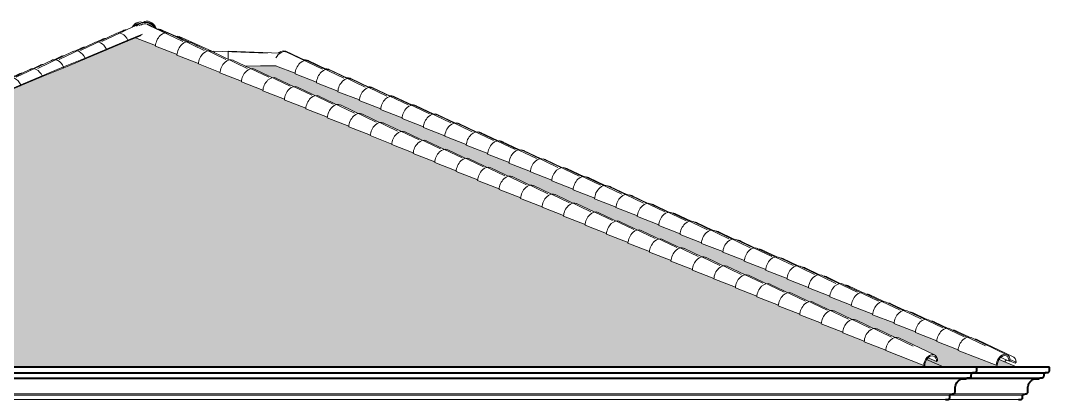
# Model space of a CAD drawing. Header units: inches. Extents: x 8351 to 42256, y 21052 to 33437.
# Drawn here: x 25559 to 25940.4, y 25447.8 to 25588.1 of the extents above; entities that cross this region are included whole.
import ezdxf

# ---------------------------------------------------------------- set-up
doc = ezdxf.new("R2010")
doc.units = ezdxf.units.IN
doc.header["$MEASUREMENT"] = 0
for name, color, linetype, lineweight in [('A-COLS', 52, 'Continuous', 9), ('A-GENM', 13, 'Continuous', 9), ('A-ROOF', 7, 'Continuous', 9), ('A-ROOF-OTLN', 7, 'Continuous', 9)]:
    doc.layers.add(name, color=color, linetype=linetype, lineweight=lineweight)
pattern_1 = [(0, (24972.56, 22814.565), (10.2, 4.8), [2.4, -2, 2.8, -1.2, 3.6, -1.6]), (0, (24974.96, 22814.765), (10.2, 4.8), [2, -7.6, 1.6, -2.4]), (0, (24979.76, 22814.265), (10.2, 4.8), [1.2, -12.4]), (90, (24972.56, 22814.5652), (-3.4, 4.8), [4.6, -14.6]), (90, (24974.96, 22814.5652), (-3.4, 4.8), [4.5, -14.7]), (90, (24976.96, 22814.5652), (-3.4, 4.8), [4.2, -15]), (90, (24979.76, 22814.2652), (-3.4, 4.8), [4.6, -14.6]), (90, (24980.96, 22814.2652), (-3.4, 4.8), [4.6, -14.6]), (90, (24984.56, 22814.5652), (-3.4, 4.8), [4.4, -14.8])]

# ---------------------------------------------------------------- blocks, each defined once
blk = doc.blocks.new('RoofCap_Boral_HighProfileClayTiles - Type as Specified in 07 32 00-194340-South')
at = {"layer": 'A-GENM'}
for p, q in [((-164.71, 377.85), (-157.47, 374.39)), ((-156.7, 374.51), (-149.52, 371.08)), ((-148.68, 371.17), (-141.58, 367.78)), ((-140.67, 367.83), (-133.64, 364.47)), ((-132.66, 364.5), (-125.69, 361.17)), ((-124.65, 361.16), (-117.75, 357.86)), ((-116.63, 357.82), (-109.81, 354.56)), ((-108.62, 354.48), (-101.86, 351.25)), ((-100.61, 351.14), (-93.92, 347.95)), ((-92.6, 347.8), (-85.98, 344.64)), ((-84.59, 344.47), (-78.03, 341.33)), ((-76.57, 341.13), (-70.09, 338.03)), ((-68.56, 337.79), (-62.15, 334.72)), ((-60.55, 334.45), (-54.2, 331.42)), ((-52.54, 331.11), (-46.26, 328.11)), ((-44.53, 327.77), (-38.32, 324.81)), ((-36.51, 324.44), (-30.37, 321.5)), ((-28.5, 321.1), (-22.43, 318.2)), ((-20.49, 317.76), (-14.49, 314.89)), ((-12.48, 314.42), (-6.55, 311.59)), ((-4.46, 311.08), (1.4, 308.28)), ((3.55, 307.74), (9.34, 304.97)), ((11.56, 304.4), (17.28, 301.67)), ((19.57, 301.07), (25.23, 298.36)), ((27.58, 297.73), (33.17, 295.06)), ((35.6, 294.39), (41.11, 291.75)), ((43.61, 291.05), (49.06, 288.45)), ((51.62, 287.71), (57, 285.14)), ((59.63, 284.37), (64.94, 281.84)), ((67.65, 281.04), (72.89, 278.53)), ((75.66, 277.7), (80.83, 275.23)), ((83.67, 274.36), (88.77, 271.92)), ((91.68, 271.02), (104.94, 264.68)), ((103.61, 263.22), (105.73, 262.27)), ((106.09, 262.66), (103.74, 263.71)), ((106.09, 262.66), (105.73, 262.27))]:
    blk.add_line(p, q, dxfattribs=at)
for centre, major_axis, start_param, end_param in [((-166.43, 373.97), (1.63, 3.92), 5.998437, 7.19385), ((-166.43, 373.97), (1.44, 3.46), 0.640251, 0.7254), ((-158.42, 370.63), (1.63, 3.92), 5.981562, 6.70569), ((-150.41, 367.29), (1.63, 3.92), 5.978519, 6.70569), ((-142.4, 363.95), (1.63, 3.92), 5.975476, 6.70569), ((-134.39, 360.61), (1.63, 3.92), 5.972433, 6.70569), ((-126.37, 357.28), (1.63, 3.92), 5.96939, 6.70569), ((-118.36, 353.94), (1.63, 3.92), 5.966347, 6.70569), ((-110.35, 350.6), (1.63, 3.92), 5.963304, 6.70569), ((-102.34, 347.26), (1.63, 3.92), 5.960261, 6.70569), ((-94.32, 343.92), (1.63, 3.92), 5.957218, 6.695553), ((-86.31, 340.58), (1.63, 3.92), 5.954175, 6.666929), ((-78.3, 337.24), (1.63, 3.92), 5.951132, 6.51033), ((-70.29, 333.91), (1.63, 3.92), 5.948089, 6.515141), ((-62.28, 330.57), (1.63, 3.92), 5.946636, 6.519953), ((-54.26, 327.23), (1.63, 3.92), 5.946636, 6.524765), ((-46.25, 323.89), (1.63, 3.92), 5.946636, 6.516829), ((-38.24, 320.55), (1.63, 3.92), 5.935917, 6.534389), ((-30.23, 317.21), (1.63, 3.92), 5.946636, 6.539201), ((-22.21, 313.88), (1.63, 3.92), 5.929831, 6.544013), ((-14.2, 310.54), (1.63, 3.92), 5.926788, 6.548825), ((-6.19, 307.2), (1.63, 3.92), 5.923745, 6.553637), ((1.82, 303.86), (1.63, 3.92), 5.920702, 6.558449), ((9.83, 300.52), (1.63, 3.92), 5.917659, 6.563261), ((17.85, 297.18), (1.63, 3.92), 5.914616, 6.568073), ((25.86, 293.85), (1.63, 3.92), 5.911573, 6.572884), ((33.87, 290.51), (1.63, 3.92), 5.90853, 6.577696), ((41.88, 287.17), (1.63, 3.92), 5.905487, 6.582508), ((49.9, 283.83), (1.63, 3.92), 5.902444, 6.58732), ((57.91, 280.49), (1.63, 3.92), 5.899401, 6.592132), ((65.92, 277.15), (1.63, 3.92), 5.896358, 6.596944), ((73.93, 273.82), (1.63, 3.92), 5.890522, 6.601756), ((81.94, 270.48), (1.63, 3.92), 5.889846, 6.606568), ((89.96, 267.14), (1.63, 3.92), 5.887878, 6.61138), ((103.52, 261.49), (1.15, 2.77), 1.061575, 1.375643), ((103.52, 261.49), (1.35, 3.23), 5.343944, 6.360777)]:
    blk.add_ellipse(centre, major_axis=major_axis, ratio=0.67828, start_param=start_param, end_param=end_param, dxfattribs=at)
blk = doc.blocks.new('RoofCap_Boral_HighProfileClayTiles - Type as Specified in 07 32 00-194910-South')
at = {"layer": 'A-GENM'}
for p, q in [((-171.47, 377.15), (-191.47, 377.9)), ((-191.47, 377.52), (-191.47, 377.88)), ((-166.81, 377.18), (-186.1, 377.9)), ((-186.1, 374.91), (-186.1, 377.88)), ((-168.52, 372.54), (-179.82, 372.38)), ((-179.67, 372.31), (-168.33, 372.47))]:
    blk.add_line(p, q, dxfattribs=at)
blk = doc.blocks.new('RoofCap_Boral_HighProfileClayTiles - Type as Specified in 07 32 00-194830-South')
at = {"layer": 'A-GENM'}
for p, q in [((-151.11, 371.2), (-164.37, 377.54)), ((-143.18, 367.9), (-156.44, 374.23)), ((-161.24, 369.73), (-168.5, 372.53)), ((-135.25, 364.59), (-148.51, 370.93)), ((-153.31, 366.42), (-161.28, 369.51)), ((-127.32, 361.29), (-140.58, 367.62)), ((-145.38, 363.12), (-153.35, 366.2)), ((-137.45, 359.82), (-145.42, 362.9)), ((-119.39, 357.98), (-132.65, 364.32)), ((-129.52, 356.51), (-137.49, 359.59)), ((-111.46, 354.68), (-124.72, 361.02)), ((-121.59, 353.21), (-129.56, 356.29)), ((-103.53, 351.37), (-116.79, 357.71)), ((-113.66, 349.9), (-121.63, 352.98)), ((-95.6, 348.07), (-108.86, 354.41)), ((-87.67, 344.76), (-100.93, 351.1)), ((-105.73, 346.6), (-113.7, 349.68)), ((-79.74, 341.46), (-93, 347.8)), ((-97.8, 343.29), (-105.77, 346.37)), ((-71.8, 338.16), (-85.07, 344.49)), ((-89.87, 339.99), (-97.84, 343.07)), ((-81.94, 336.69), (-89.91, 339.77)), ((-63.87, 334.85), (-77.13, 341.19)), ((-74.01, 333.38), (-81.98, 336.46)), ((-55.94, 331.55), (-69.2, 337.88)), ((-66.08, 330.08), (-74.05, 333.16)), ((-48.01, 328.24), (-61.27, 334.58)), ((-58.15, 326.77), (-66.12, 329.85)), ((-40.08, 324.94), (-53.34, 331.28)), ((-50.21, 323.47), (-58.18, 326.55)), ((-32.15, 321.63), (-45.41, 327.97)), ((-24.22, 318.33), (-37.48, 324.67)), ((-42.28, 320.16), (-50.25, 323.24)), ((-16.29, 315.02), (-29.55, 321.36)), ((-34.35, 316.86), (-42.32, 319.94)), ((-26.42, 313.55), (-34.39, 316.64)), ((-8.36, 311.72), (-21.62, 318.06)), ((-18.49, 310.25), (-26.46, 313.33)), ((-0.43, 308.42), (-13.69, 314.75)), ((-10.56, 306.95), (-18.53, 310.03)), ((7.5, 305.11), (-5.76, 311.45)), ((-2.63, 303.64), (-10.6, 306.72)), ((15.43, 301.81), (2.17, 308.14)), ((5.3, 300.34), (-2.67, 303.42)), ((23.36, 298.5), (10.1, 304.84)), ((31.29, 295.2), (18.03, 301.54)), ((13.23, 297.03), (5.26, 300.11)), ((39.22, 291.89), (25.96, 298.23)), ((21.16, 293.73), (13.19, 296.81)), ((47.15, 288.59), (33.89, 294.93)), ((29.09, 290.42), (21.12, 293.5)), ((37.02, 287.12), (29.05, 290.2)), ((55.08, 285.29), (41.82, 291.62)), ((44.95, 283.81), (36.98, 286.9)), ((63.02, 281.98), (49.75, 288.32)), ((52.88, 280.51), (44.91, 283.59)), ((70.95, 278.68), (57.68, 285.01)), ((60.81, 277.21), (52.84, 280.29)), ((78.88, 275.37), (65.62, 281.71)), ((68.74, 273.9), (60.77, 276.98)), ((86.81, 272.07), (73.55, 278.41)), ((94.74, 268.76), (81.48, 275.1)), ((76.67, 270.6), (68.7, 273.68)), ((102.67, 265.46), (89.41, 271.8)), ((84.6, 267.29), (76.63, 270.37)), ((98.68, 261.61), (84.57, 267.07)), ((100.34, 264.44), (103.45, 263.04)), ((103.45, 263.04), (103.81, 263.43)), ((98.68, 261.61), (99.04, 261.48))]:
    blk.add_line(p, q, dxfattribs=at)
for centre, major_axis, start_param, end_param in [((-166.1, 373.65), (1.63, 3.92), 6.215489, 7.669667), ((-158.17, 370.35), (1.63, 3.92), 6.215489, 8.338159), ((-150.24, 367.05), (1.63, 3.92), 6.215489, 8.338159), ((-142.31, 363.74), (1.63, 3.92), 6.215489, 8.338159), ((-134.37, 360.44), (1.63, 3.92), 6.215489, 8.338159), ((-126.44, 357.13), (1.63, 3.92), 6.215489, 8.338159), ((-118.51, 353.83), (1.63, 3.92), 6.215489, 8.338159), ((-110.58, 350.52), (1.63, 3.92), 6.215489, 8.338159), ((-102.65, 347.22), (1.63, 3.92), 6.215489, 8.338159), ((-94.72, 343.92), (1.63, 3.92), 6.215489, 8.338159), ((-86.79, 340.61), (1.63, 3.92), 6.215489, 8.338159), ((-78.86, 337.31), (1.63, 3.92), 6.215489, 8.338159), ((-70.93, 334), (1.63, 3.92), 6.215489, 8.338159), ((-63, 330.7), (1.63, 3.92), 6.215489, 8.338159), ((-55.07, 327.39), (1.63, 3.92), 6.215489, 8.338159), ((-47.14, 324.09), (1.63, 3.92), 6.215489, 8.338159), ((-39.21, 320.78), (1.63, 3.92), 6.215489, 8.338159), ((-31.28, 317.48), (1.63, 3.92), 6.215489, 8.338159), ((-23.35, 314.18), (1.63, 3.92), 6.215489, 8.338159), ((-15.42, 310.87), (1.63, 3.92), 6.215489, 8.338159), ((-7.49, 307.57), (1.63, 3.92), 6.215489, 8.338159), ((0.44, 304.26), (1.63, 3.92), 6.215489, 8.338159), ((8.38, 300.96), (1.63, 3.92), 6.215489, 8.338159), ((16.31, 297.65), (1.63, 3.92), 6.215489, 8.338159), ((24.24, 294.35), (1.63, 3.92), 6.215489, 8.338159), ((32.17, 291.04), (1.63, 3.92), 6.215489, 8.338159), ((40.1, 287.74), (1.63, 3.92), 6.215489, 8.338159), ((48.03, 284.44), (1.63, 3.92), 6.215489, 8.338159), ((55.96, 281.13), (1.63, 3.92), 6.215489, 8.338159), ((63.89, 277.83), (1.63, 3.92), 6.215489, 8.338159), ((71.82, 274.52), (1.63, 3.92), 6.215489, 8.338159), ((79.75, 271.22), (1.63, 3.92), 6.216079, 8.338159), ((87.68, 267.91), (1.63, 3.92), 6.215489, 8.338159), ((101.25, 262.26), (1.35, 3.23), 5.343944, 8.324161), ((101.25, 262.26), (1.15, 2.77), 5.263256, 8.404849)]:
    blk.add_ellipse(centre, major_axis=major_axis, ratio=0.67828, start_param=start_param, end_param=end_param, dxfattribs=at)
blk = doc.blocks.new('RoofCap_Boral_HighProfileClayTiles - Type as Specified in 07 32 00-195525-South')
at = {"layer": 'A-GENM'}
for p, q in [((-202.91, 381.49), (-216.18, 387.83)), ((-213.01, 380.01), (-220.4, 382.87)), ((-194.95, 378.18), (-208.21, 384.51)), ((-205.05, 376.69), (-213.05, 379.79)), ((-186.99, 374.86), (-200.25, 381.2)), ((-179.03, 371.54), (-192.29, 377.88)), ((-197.09, 373.38), (-205.09, 376.47)), ((-171.06, 368.22), (-184.32, 374.56)), ((-189.12, 370.06), (-197.13, 373.15)), ((-163.1, 364.9), (-176.36, 371.24)), ((-181.16, 366.74), (-189.16, 369.83)), ((-173.2, 363.42), (-181.2, 366.52)), ((-155.14, 361.59), (-168.4, 367.92)), ((-165.24, 360.1), (-173.24, 363.2)), ((-147.17, 358.27), (-160.43, 364.61)), ((-157.27, 356.79), (-165.28, 359.88)), ((-139.21, 354.95), (-152.47, 361.29)), ((-149.31, 353.47), (-157.31, 356.56)), ((-131.25, 351.63), (-144.51, 357.97)), ((-141.35, 350.15), (-149.35, 353.24)), ((-123.28, 348.32), (-136.54, 354.65)), ((-115.32, 345), (-128.58, 351.33)), ((-133.38, 346.83), (-141.39, 349.93)), ((-107.36, 341.68), (-120.62, 348.02)), ((-125.42, 343.51), (-133.42, 346.61)), ((-99.39, 338.36), (-112.66, 344.7)), ((-117.46, 340.2), (-125.46, 343.29)), ((-109.49, 336.88), (-117.5, 339.97)), ((-91.43, 335.04), (-104.69, 341.38)), ((-101.53, 333.56), (-109.53, 336.65)), ((-83.47, 331.73), (-96.73, 338.06)), ((-93.57, 330.24), (-101.57, 333.34)), ((-75.51, 328.41), (-88.77, 334.74)), ((-85.6, 326.92), (-93.61, 330.02)), ((-67.54, 325.09), (-80.8, 331.43)), ((-59.58, 321.77), (-72.84, 328.11)), ((-77.64, 323.61), (-85.64, 326.7)), ((-51.62, 318.45), (-64.88, 324.79)), ((-69.68, 320.29), (-77.68, 323.38)), ((-43.65, 315.14), (-56.91, 321.47)), ((-61.72, 316.97), (-69.72, 320.06)), ((-53.75, 313.65), (-61.76, 316.75)), ((-35.69, 311.82), (-48.95, 318.16)), ((-45.79, 310.33), (-53.79, 313.43)), ((-27.73, 308.5), (-40.99, 314.84)), ((-37.83, 307.02), (-45.83, 310.11)), ((-19.76, 305.18), (-33.02, 311.52)), ((-29.86, 303.7), (-37.87, 306.79)), ((-11.8, 301.86), (-25.06, 308.2)), ((-21.9, 300.38), (-29.9, 303.47)), ((-3.84, 298.55), (-17.1, 304.88)), ((4.13, 295.23), (-9.14, 301.57)), ((-13.94, 297.06), (-21.94, 300.16)), ((12.09, 291.91), (-1.17, 298.25)), ((-5.97, 293.74), (-13.98, 296.84)), ((20.05, 288.59), (6.79, 294.93)), ((1.99, 290.43), (-6.01, 293.52)), ((9.95, 287.11), (1.95, 290.2)), ((28.02, 285.27), (14.75, 291.61)), ((17.92, 283.79), (9.91, 286.88)), ((35.98, 281.96), (22.72, 288.29)), ((25.88, 280.47), (17.88, 283.57)), ((43.94, 278.64), (30.68, 284.98)), ((33.84, 277.15), (25.84, 280.25)), ((51.9, 275.32), (38.64, 281.66)), ((41.8, 273.84), (33.8, 276.93)), ((59.87, 272), (46.61, 278.34)), ((67.83, 268.68), (54.57, 275.02)), ((49.77, 270.52), (41.76, 273.61)), ((75.79, 265.37), (62.53, 271.7)), ((57.73, 267.2), (49.73, 270.29)), ((71.81, 261.52), (57.69, 266.98)), ((73.46, 264.35), (76.58, 262.95)), ((76.58, 262.95), (76.94, 263.34)), ((71.81, 261.52), (72.17, 261.39))]:
    blk.add_line(p, q, dxfattribs=at)
for centre, major_axis, start_param, end_param in [((-217.9, 383.95), (1.63, 3.92), 0.460924, 0.744904), ((-209.94, 380.63), (1.63, 3.92), 6.215489, 8.338159), ((-201.97, 377.31), (1.63, 3.92), 6.215489, 8.338159), ((-194.01, 374), (1.63, 3.92), 6.215489, 8.338159), ((-186.05, 370.68), (1.63, 3.92), 6.215489, 8.338159), ((-178.09, 367.36), (1.63, 3.92), 6.215489, 8.338159), ((-170.12, 364.04), (1.63, 3.92), 6.215489, 8.338159), ((-162.16, 360.72), (1.63, 3.92), 6.215489, 8.338159), ((-154.2, 357.41), (1.63, 3.92), 6.215489, 8.338159), ((-146.23, 354.09), (1.63, 3.92), 6.215489, 8.338159), ((-138.27, 350.77), (1.63, 3.92), 6.215489, 8.338159), ((-130.31, 347.45), (1.63, 3.92), 6.215489, 8.338159), ((-122.34, 344.13), (1.63, 3.92), 6.215489, 8.338159), ((-114.38, 340.82), (1.63, 3.92), 6.215489, 8.338159), ((-106.42, 337.5), (1.63, 3.92), 6.215489, 8.338159), ((-98.45, 334.18), (1.63, 3.92), 6.215489, 8.338159), ((-90.49, 330.86), (1.63, 3.92), 6.215489, 8.338159), ((-82.53, 327.54), (1.63, 3.92), 6.215489, 8.338159), ((-74.57, 324.23), (1.63, 3.92), 6.215489, 8.338159), ((-66.6, 320.91), (1.63, 3.92), 6.215489, 8.338159), ((-58.64, 317.59), (1.63, 3.92), 6.215489, 8.338159), ((-50.68, 314.27), (1.63, 3.92), 6.215489, 8.338159), ((-42.71, 310.95), (1.63, 3.92), 6.215489, 8.338159), ((-34.75, 307.64), (1.63, 3.92), 6.215489, 8.338159), ((-26.79, 304.32), (1.63, 3.92), 6.215489, 8.338159), ((-18.82, 301), (1.63, 3.92), 6.215489, 8.338159), ((-10.86, 297.68), (1.63, 3.92), 6.215489, 8.338159), ((-2.9, 294.37), (1.63, 3.92), 6.215489, 8.338159), ((5.07, 291.05), (1.63, 3.92), 6.215489, 8.338159), ((13.03, 287.73), (1.63, 3.92), 6.215489, 8.338159), ((20.99, 284.41), (1.63, 3.92), 6.215489, 8.338159), ((28.95, 281.09), (1.63, 3.92), 6.215489, 8.338159), ((36.92, 277.78), (1.63, 3.92), 6.215489, 8.338159), ((44.88, 274.46), (1.63, 3.92), 6.215489, 8.338159), ((52.84, 271.14), (1.63, 3.92), 6.215489, 8.338159), ((60.81, 267.82), (1.63, 3.92), 6.215489, 8.338159), ((74.37, 262.17), (1.35, 3.23), 5.343944, 8.324161), ((74.37, 262.17), (1.15, 2.77), 5.263256, 8.404849)]:
    blk.add_ellipse(centre, major_axis=major_axis, ratio=0.67828, start_param=start_param, end_param=end_param, dxfattribs=at)
blk = doc.blocks.new('RoofCap_Boral_HighProfileClayTiles - Type as Specified in 07 32 00-195781-South')
at = {"layer": 'A-GENM'}
for p, q in [((-219.63, 387.79), (-232.89, 381.45)), ((-227.57, 384.48), (-240.83, 378.14)), ((-223.49, 381.58), (-231.43, 378.27)), ((-223.29, 381.97), (-231.23, 378.66)), ((-218.3, 383.74), (-223.49, 381.58)), ((-223.29, 381.97), (-223.49, 381.58)), ((-217.91, 384.21), (-223.29, 381.96)), ((-243.45, 377.86), (-256.71, 371.53)), ((-235.51, 381.17), (-248.77, 374.83)), ((-231.43, 378.27), (-239.37, 374.96)), ((-231.23, 378.66), (-239.17, 375.35)), ((-231.23, 378.66), (-231.43, 378.27)), ((-251.39, 374.55), (-264.65, 368.22)), ((-239.37, 374.96), (-247.31, 371.65)), ((-239.17, 375.35), (-247.11, 372.04)), ((-239.17, 375.35), (-239.37, 374.96)), ((-259.33, 371.25), (-272.59, 364.91)), ((-247.31, 371.65), (-255.25, 368.34)), ((-247.11, 372.04), (-255.05, 368.73)), ((-247.11, 372.04), (-247.31, 371.65)), ((-267.27, 367.94), (-280.53, 361.6)), ((-255.25, 368.34), (-263.19, 365.03)), ((-255.05, 368.73), (-262.99, 365.42)), ((-255.05, 368.73), (-255.25, 368.34)), ((-275.21, 364.63), (-288.47, 358.29)), ((-263.19, 365.03), (-271.13, 361.73)), ((-262.99, 365.42), (-270.93, 362.11)), ((-262.99, 365.42), (-263.19, 365.03)), ((-283.15, 361.32), (-296.41, 354.98)), ((-278.87, 358.81), (-286.81, 355.5)), ((-271.13, 361.73), (-279.07, 358.42)), ((-278.87, 358.81), (-279.07, 358.42)), ((-270.93, 362.12), (-278.87, 358.81)), ((-270.93, 362.12), (-271.13, 361.73)), ((-291.09, 358.01), (-304.35, 351.68)), ((-287.01, 355.11), (-294.95, 351.8)), ((-286.81, 355.5), (-294.75, 352.19)), ((-279.07, 358.42), (-287.01, 355.11)), ((-286.81, 355.5), (-287.01, 355.11)), ((-306.97, 351.4), (-320.23, 345.06)), ((-299.03, 354.7), (-312.29, 348.37)), ((-294.95, 351.8), (-302.89, 348.49)), ((-294.75, 352.19), (-302.69, 348.88)), ((-294.75, 352.19), (-294.95, 351.8)), ((-314.91, 348.09), (-328.17, 341.75)), ((-302.89, 348.49), (-310.83, 345.18)), ((-302.69, 348.88), (-310.63, 345.57)), ((-302.69, 348.88), (-302.89, 348.49)), ((-322.85, 344.78), (-336.11, 338.44)), ((-310.83, 345.18), (-318.77, 341.88)), ((-310.63, 345.57), (-318.57, 342.26)), ((-310.63, 345.57), (-310.83, 345.18)), ((-318.77, 341.88), (-332.8, 336.03)), ((-318.57, 342.26), (-332.61, 336.42)), ((-318.57, 342.26), (-318.77, 341.88)), ((-332.81, 336.03), (-332.61, 336.42))]:
    blk.add_line(p, q, dxfattribs=at)
for centre, major_axis, start_param, end_param in [((-217.9, 383.91), (-1.63, 3.92), 6.116062, 6.450308), ((-217.9, 383.91), (-1.63, 3.92), 5.738427, 5.768885), ((-233.78, 377.29), (-1.63, 3.92), 4.779079, 6.450308), ((-225.84, 380.6), (-1.63, 3.92), 4.779079, 6.450308), ((-241.72, 373.98), (-1.63, 3.92), 4.779079, 6.450308), ((-249.66, 370.67), (-1.63, 3.92), 4.779079, 6.450308), ((-257.6, 367.36), (-1.63, 3.92), 4.779079, 6.450308), ((-265.54, 364.06), (-1.63, 3.92), 4.779079, 6.450308), ((-273.48, 360.75), (-1.63, 3.92), 4.779079, 6.450308), ((-281.42, 357.44), (-1.63, 3.92), 4.779079, 6.450308), ((-297.3, 350.82), (-1.63, 3.92), 4.779079, 6.450308), ((-289.36, 354.13), (-1.63, 3.92), 4.779079, 6.450308), ((-305.24, 347.51), (-1.63, 3.92), 4.779079, 6.450308), ((-313.18, 344.21), (-1.63, 3.92), 4.779079, 6.450308), ((-321.12, 340.9), (-1.63, 3.92), 4.779079, 6.450308), ((-334.69, 335.24), (-1.35, 3.23), 1.029024, 1.367277), ((-334.69, 335.24), (-1.15, 2.77), 0.980014, 1.380318), ((-334.69, 335.24), (-1.35, 3.23), 4.793077, 5.627348), ((-334.69, 335.24), (-1.15, 2.77), 4.712389, 5.609322)]:
    blk.add_ellipse(centre, major_axis=major_axis, ratio=0.67828, start_param=start_param, end_param=end_param, dxfattribs=at)
blk = doc.blocks.new('RoofCap_Boral_HighProfileClayTiles - Type as Specified in 07 32 00-196669-South')
at = {"layer": 'A-GENM'}
for p, q in [((-226.87, 384.64), (-224.75, 385.65)), ((-218.04, 388.39), (-217.04, 388.87)), ((-212.85, 386.2), (-212.77, 386.35)), ((-234.78, 381.33), (-232.46, 382.44)), ((-242.7, 378.02), (-240.16, 379.23)), ((-250.61, 374.71), (-247.87, 376.02)), ((-258.53, 371.4), (-255.58, 372.81)), ((-274.36, 364.78), (-270.99, 366.38)), ((-266.44, 368.09), (-263.29, 369.6)), ((-282.27, 361.47), (-278.7, 363.17)), ((-290.19, 358.16), (-286.41, 359.96)), ((-298.1, 354.85), (-294.12, 356.75)), ((-306.01, 351.54), (-301.83, 353.54)), ((-313.93, 348.23), (-309.53, 350.33)), ((-335.41, 338.91), (-324.95, 343.9)), ((-321.84, 344.92), (-317.24, 347.11)), ((-336.47, 338.87), (-332.66, 340.69))]:
    blk.add_line(p, q, dxfattribs=at)
for centre, major_axis, start_param, end_param in [((-215.31, 384.98), (-1.63, 3.92), 4.779079, 6.548095), ((-223.02, 381.77), (-1.63, 3.92), 5.977469, 6.666621), ((-215.31, 384.98), (-1.44, 3.46), 4.836868, 6.19878), ((-230.73, 378.56), (-1.63, 3.92), 5.986644, 6.655185), ((-238.44, 375.35), (-1.63, 3.92), 5.993512, 6.64375), ((-246.15, 372.14), (-1.63, 3.92), 6.004494, 6.632314), ((-253.85, 368.93), (-1.63, 3.92), 6.011717, 6.620879), ((-269.27, 362.5), (-1.63, 3.92), 6.023278, 6.598008), ((-261.56, 365.71), (-1.63, 3.92), 6.017498, 6.609443), ((-276.98, 359.29), (-1.63, 3.92), 6.034538, 6.586572), ((-284.68, 356.08), (-1.63, 3.92), 6.04179, 6.575137), ((-292.39, 352.87), (-1.63, 3.92), 6.049043, 6.564958), ((-300.1, 349.66), (-1.63, 3.92), 6.056295, 6.55504), ((-315.51, 343.23), (-1.63, 3.92), 6.0708, 6.541835), ((-307.81, 346.44), (-1.63, 3.92), 6.063548, 6.548438), ((-323.22, 340.02), (-1.63, 3.92), 6.078052, 6.528111), ((-330.93, 336.81), (-1.63, 3.92), 5.877862, 6.826252)]:
    blk.add_ellipse(centre, major_axis=major_axis, ratio=0.67828, start_param=start_param, end_param=end_param, dxfattribs=at)
blk = doc.blocks.new('RoofCap_Boral_HighProfileClayTiles - Type as Specified in 07 32 00-196901-South')
at = {"layer": 'A-GENM'}
for radius, start, end in [(4.25, 31.6969, 135.9958), (3.75, 44.6181, 124.4241)]:
    blk.add_arc((-217.02, 384.27), radius, start, end, dxfattribs=at)
blk = doc.blocks.new('RoofCap_Boral_HighProfileClayTiles - Type as Specified in 07 32 00-197623-South')
at = {"layer": 'A-GENM'}
for p, q in [((-218.07, 388.58), (-217.73, 388.43)), ((-212.82, 386.25), (-209.24, 384.67)), ((-211.18, 385.93), (-200.74, 381.31)), ((-204.28, 383.28), (-191.01, 377.4)), ((-198.31, 380.23), (-197.32, 379.8))]:
    blk.add_line(p, q, dxfattribs=at)
for centre, major_axis, start_param, end_param in [((-219.68, 384.65), (1.53, 3.97), 6.161486, 7.538545), ((-219.68, 384.65), (1.35, 3.5), 0.088072, 1.07568), ((-212.79, 382), (1.53, 3.97), 5.792066, 6.67021), ((-205.89, 379.34), (1.53, 3.97), 5.715782, 6.67021)]:
    blk.add_ellipse(centre, major_axis=major_axis, ratio=0.652714, start_param=start_param, end_param=end_param, dxfattribs=at)

msp = doc.modelspace()

# ---------------------------------------------------------------- hatches: boundary and pattern name
at = {"transparency": 33554544}
h = msp.add_hatch(dxfattribs=at)
h.set_pattern_fill('AR-RSHKE', scale=0.4, style=0)
h.set_pattern_definition(pattern_1)
h.paths.add_polyline_path([(25139.22, 25459.79), (25901.47, 25459.79), (25894.92, 25462.52), (25894.86, 25462.45), (25894.38, 25461.38), (25894.21, 25460.26), (25891.3, 25461.38), (25879.74, 25465.85), (25879.74, 25466.09), (25871.77, 25469.17), (25871.77, 25469.41), (25863.81, 25472.49), (25863.81, 25472.73), (25855.85, 25475.81), (25855.85, 25476.05), (25847.88, 25479.12), (25847.88, 25479.36), (25839.92, 25482.44), (25839.92, 25482.68), (25831.96, 25485.76), (25831.96, 25486), (25823.99, 25489.08), (25823.99, 25489.32), (25816.03, 25492.4), (25816.03, 25492.64), (25808.07, 25495.71), (25808.07, 25495.95), (25800.1, 25499.03), (25800.1, 25499.27), (25792.14, 25502.35), (25792.14, 25502.59), (25784.18, 25505.67), (25784.18, 25505.91), (25776.22, 25508.99), (25776.22, 25509.22), (25768.25, 25512.3), (25768.25, 25512.54), (25760.29, 25515.62), (25760.29, 25515.86), (25752.33, 25518.94), (25752.33, 25519.18), (25744.36, 25522.26), (25744.36, 25522.5), (25736.4, 25525.57), (25736.4, 25525.81), (25728.44, 25528.89), (25728.44, 25529.13), (25720.47, 25532.21), (25720.47, 25532.45), (25712.51, 25535.53), (25712.51, 25535.77), (25704.55, 25538.85), (25704.55, 25539.09), (25696.58, 25542.16), (25696.58, 25542.4), (25688.62, 25545.48), (25688.62, 25545.72), (25680.66, 25548.8), (25680.66, 25549.04), (25672.7, 25552.12), (25672.7, 25552.36), (25664.73, 25555.44), (25664.73, 25555.68), (25656.77, 25558.75), (25656.77, 25558.99), (25648.81, 25562.07), (25648.81, 25562.31), (25640.84, 25565.39), (25640.84, 25565.63), (25632.88, 25568.71), (25632.88, 25568.95), (25624.92, 25572.03), (25624.92, 25572.27), (25616.95, 25575.34), (25616.95, 25575.58), (25608.99, 25578.66), (25608.99, 25578.9), (25601.62, 25581.73), (25486.78, 25533.88), (25317.03, 25533.88), (25141.23, 25460.63)], flags=0)
h = msp.add_hatch(dxfattribs=at)
h.set_pattern_fill('AR-RSHKE', scale=0.4, style=0)
h.set_pattern_definition(pattern_1)
h.paths.add_polyline_path([(25906.8, 25459.79), (25928.44, 25459.79), (25921.73, 25462.54), (25921.25, 25461.47), (25921.09, 25460.35), (25920.51, 25460.57), (25906.61, 25465.94), (25906.61, 25466.18), (25898.68, 25469.25), (25898.68, 25469.49), (25890.75, 25472.55), (25890.75, 25472.79), (25882.82, 25475.86), (25882.82, 25476.1), (25874.89, 25479.16), (25874.89, 25479.4), (25866.96, 25482.47), (25866.96, 25482.71), (25859.03, 25485.77), (25859.03, 25486.01), (25851.1, 25489.07), (25851.1, 25489.31), (25843.17, 25492.38), (25843.17, 25492.62), (25835.23, 25495.68), (25835.23, 25495.92), (25827.3, 25498.99), (25827.3, 25499.23), (25819.37, 25502.29), (25819.37, 25502.53), (25811.44, 25505.6), (25811.44, 25505.84), (25803.51, 25508.9), (25803.51, 25509.14), (25795.58, 25512.21), (25795.58, 25512.44), (25787.65, 25515.51), (25787.65, 25515.75), (25779.72, 25518.81), (25779.72, 25519.05), (25771.79, 25522.12), (25771.79, 25522.36), (25763.86, 25525.42), (25763.86, 25525.66), (25755.93, 25528.73), (25755.93, 25528.97), (25748, 25532.03), (25748, 25532.27), (25740.07, 25535.34), (25740.07, 25535.58), (25732.14, 25538.64), (25732.14, 25538.88), (25724.21, 25541.95), (25724.21, 25542.18), (25716.28, 25545.25), (25716.28, 25545.49), (25708.35, 25548.55), (25708.35, 25548.79), (25700.42, 25551.86), (25700.42, 25552.1), (25692.48, 25555.16), (25692.48, 25555.4), (25684.55, 25558.47), (25684.55, 25558.71), (25676.62, 25561.77), (25676.62, 25562.01), (25668.69, 25565.08), (25668.69, 25565.32), (25660.76, 25568.38), (25660.76, 25568.62), (25653.71, 25571.34), (25642.38, 25571.18), (25644.36, 25570.25), (25644.54, 25570.28), (25645.55, 25570.16), (25651.36, 25567.38), (25652.33, 25566.93), (25652.51, 25566.96), (25653.52, 25566.84), (25659.32, 25564.06), (25660.29, 25563.61), (25660.47, 25563.65), (25661.48, 25563.53), (25667.29, 25560.75), (25668.25, 25560.29), (25668.43, 25560.33), (25669.44, 25560.21), (25675.28, 25557.41), (25676.22, 25556.98), (25676.4, 25557.01), (25677.41, 25556.89), (25683.21, 25554.11), (25684.18, 25553.66), (25684.36, 25553.69), (25685.37, 25553.57), (25691.17, 25550.79), (25692.19, 25550.36), (25692.32, 25550.37), (25693.33, 25550.25), (25699.14, 25547.48), (25700.1, 25547.02), (25700.29, 25547.06), (25701.3, 25546.94), (25707.1, 25544.16), (25708.07, 25543.7), (25708.25, 25543.74), (25709.26, 25543.62), (25715.06, 25540.84), (25716.03, 25540.39), (25716.21, 25540.42), (25717.22, 25540.3), (25723.03, 25537.52), (25723.99, 25537.07), (25724.17, 25537.1), (25725.19, 25536.98), (25730.99, 25534.2), (25731.96, 25533.75), (25732.14, 25533.79), (25733.15, 25533.66), (25738.7, 25531), (25739.92, 25530.43), (25740.1, 25530.47), (25741.11, 25530.35), (25746.92, 25527.57), (25747.88, 25527.11), (25748.06, 25527.15), (25749.07, 25527.03), (25754.88, 25524.25), (25755.85, 25523.8), (25756.03, 25523.83), (25757.04, 25523.71), (25762.84, 25520.93), (25763.81, 25520.48), (25763.99, 25520.51), (25765, 25520.39), (25770.81, 25517.61), (25771.77, 25517.16), (25771.95, 25517.2), (25772.96, 25517.07), (25778.77, 25514.3), (25779.74, 25513.84), (25779.92, 25513.88), (25780.93, 25513.76), (25786.73, 25510.98), (25787.7, 25510.52), (25787.88, 25510.56), (25788.89, 25510.44), (25794.69, 25507.66), (25795.66, 25507.21), (25795.84, 25507.24), (25796.85, 25507.12), (25802.66, 25504.34), (25803.62, 25503.89), (25803.81, 25503.92), (25804.82, 25503.8), (25810.62, 25501.02), (25811.59, 25500.57), (25811.77, 25500.61), (25812.78, 25500.49), (25818.58, 25497.71), (25819.55, 25497.25), (25819.73, 25497.29), (25820.74, 25497.17), (25826.55, 25494.39), (25827.51, 25493.93), (25827.69, 25493.97), (25828.71, 25493.85), (25834.51, 25491.07), (25835.48, 25490.62), (25835.66, 25490.65), (25836.67, 25490.53), (25842.47, 25487.75), (25843.44, 25487.3), (25843.62, 25487.33), (25844.63, 25487.21), (25850.44, 25484.43), (25851.4, 25483.98), (25851.58, 25484.02), (25852.59, 25483.9), (25858.4, 25481.12), (25859.37, 25480.66), (25859.55, 25480.7), (25860.56, 25480.58), (25866.36, 25477.8), (25867.33, 25477.34), (25867.51, 25477.38), (25868.52, 25477.26), (25874.33, 25474.48), (25875.29, 25474.03), (25875.47, 25474.06), (25876.48, 25473.94), (25882.29, 25471.16), (25883.26, 25470.71), (25883.44, 25470.74), (25884.45, 25470.62), (25890.25, 25467.84), (25894.67, 25465.72), (25898.21, 25463.97), (25898.73, 25463.28), (25898.98, 25462.21), (25898.62, 25461.83), (25895.48, 25463.19), (25894.92, 25462.52), (25901.47, 25459.79), (25906.72, 25459.79)], flags=0)

# ---------------------------------------------------------------- linework, layer by layer
at = {"layer": 'A-COLS', "lineweight": 40}
for p, q in [((25913.47, 25459.79), (25127.22, 25459.79)), ((25913.47, 25458.38), (25913.47, 25459.79)), ((25940.44, 25459.79), (25913.47, 25459.79)), ((25940.44, 25458.38), (25940.44, 25459.79)), ((25909.88, 25455.79), (25910.68, 25455.79)), ((25911.47, 25456.58), (25911.47, 25456.8)), ((25912.44, 25457.79), (25912.88, 25457.79)), ((25936.88, 25455.79), (25937.65, 25455.79)), ((25938.44, 25456.58), (25938.44, 25456.8)), ((25939.38, 25457.79), (25939.85, 25457.79)), ((25905.47, 25450.67), (25905.47, 25451.79)), ((25907.93, 25455.37), (25909.19, 25455.37)), ((25932.44, 25450.67), (25932.44, 25451.79)), ((25934.91, 25455.37), (25936.18, 25455.37)), ((25901.94, 25447.79), (25902.88, 25447.79)), ((25903.47, 25448.38), (25903.47, 25448.8)), ((25904.42, 25449.79), (25904.6, 25449.79)), ((25928.95, 25447.79), (25929.85, 25447.79)), ((25930.44, 25448.38), (25930.44, 25448.8)), ((25931.42, 25449.79), (25931.56, 25449.79))]:
    msp.add_line(p, q, dxfattribs=at)
for points, knots in [([(25909.18, 25455.37), (25909.25, 25455.37), (25909.36, 25455.38), (25909.49, 25455.43), (25909.56, 25455.47), (25909.62, 25455.5), (25909.68, 25455.54), (25909.73, 25455.59), (25909.78, 25455.64), (25909.82, 25455.69), (25909.85, 25455.74), (25909.87, 25455.76), (25909.87, 25455.77), (25909.87, 25455.78), (25909.88, 25455.79)], [0, 0, 0, 0, 0.1666667, 0.25, 0.3333333, 0.375, 0.4166667, 0.5, 0.5416667, 0.5833333, 0.6666667, 0.6666667, 0.6666667, 0.6879032, 0.6879032, 0.6879032, 0.6879032]), ([(25910.68, 25455.79), (25910.75, 25455.79), (25910.86, 25455.8), (25910.99, 25455.85), (25911.06, 25455.88), (25911.12, 25455.92), (25911.18, 25455.96), (25911.23, 25456.01), (25911.28, 25456.06), (25911.32, 25456.11), (25911.37, 25456.18), (25911.41, 25456.27), (25911.46, 25456.4), (25911.47, 25456.51), (25911.47, 25456.58)], [0, 0, 0, 0, 0.166667, 0.25, 0.333333, 0.375, 0.416667, 0.5, 0.541667, 0.583333, 0.666667, 0.75, 0.833333, 1, 1, 1, 1]), ([(25911.47, 25456.8), (25911.47, 25456.89), (25911.49, 25457.02), (25911.54, 25457.18), (25911.6, 25457.3), (25911.66, 25457.39), (25911.72, 25457.45), (25911.77, 25457.52), (25911.85, 25457.59), (25911.94, 25457.65), (25912.02, 25457.69), (25912.1, 25457.72), (25912.24, 25457.77), (25912.36, 25457.79), (25912.44, 25457.79)], [0, 0, 0, 0, 0.1666667, 0.25, 0.3333333, 0.4166667, 0.4583333, 0.5, 0.5833333, 0.6666667, 0.7083333, 0.75, 0.8333333, 0.9930022, 0.9930022, 0.9930022, 0.9930022]), ([(25912.88, 25457.79), (25912.93, 25457.79), (25913.01, 25457.8), (25913.11, 25457.83), (25913.17, 25457.86), (25913.21, 25457.89), (25913.25, 25457.92), (25913.29, 25457.95), (25913.32, 25457.99), (25913.36, 25458.03), (25913.39, 25458.08), (25913.43, 25458.15), (25913.46, 25458.25), (25913.47, 25458.33), (25913.47, 25458.38)], [0, 0, 0, 0, 0.166667, 0.25, 0.333333, 0.375, 0.416667, 0.5, 0.541667, 0.583333, 0.666667, 0.75, 0.833333, 1, 1, 1, 1]), ([(25936.18, 25455.37), (25936.25, 25455.37), (25936.36, 25455.38), (25936.49, 25455.43), (25936.56, 25455.47), (25936.62, 25455.5), (25936.68, 25455.54), (25936.73, 25455.59), (25936.78, 25455.64), (25936.82, 25455.69), (25936.85, 25455.74), (25936.87, 25455.76), (25936.87, 25455.77), (25936.87, 25455.78), (25936.88, 25455.79)], [0, 0, 0, 0, 0.1666667, 0.25, 0.3333333, 0.375, 0.4166667, 0.5, 0.5416667, 0.5833333, 0.6666667, 0.6666667, 0.6666667, 0.6879032, 0.6879032, 0.6879032, 0.6879032]), ([(25937.65, 25455.79), (25937.72, 25455.79), (25937.82, 25455.8), (25937.95, 25455.85), (25938.03, 25455.88), (25938.09, 25455.92), (25938.15, 25455.96), (25938.2, 25456.01), (25938.24, 25456.06), (25938.29, 25456.11), (25938.34, 25456.18), (25938.38, 25456.27), (25938.43, 25456.4), (25938.44, 25456.51), (25938.44, 25456.58)], [0, 0, 0, 0, 0.166667, 0.25, 0.333333, 0.375, 0.416667, 0.5, 0.541667, 0.583333, 0.666667, 0.75, 0.833333, 1, 1, 1, 1]), ([(25938.44, 25456.8), (25938.44, 25456.89), (25938.46, 25457.02), (25938.51, 25457.18), (25938.57, 25457.3), (25938.63, 25457.39), (25938.68, 25457.45), (25938.74, 25457.52), (25938.82, 25457.59), (25938.91, 25457.65), (25938.99, 25457.69), (25939.07, 25457.72), (25939.21, 25457.77), (25939.34, 25457.79), (25939.42, 25457.79)], [0, 0, 0, 0, 0.166667, 0.25, 0.333333, 0.416667, 0.458333, 0.5, 0.583333, 0.666667, 0.708333, 0.75, 0.833333, 1, 1, 1, 1]), ([(25939.85, 25457.79), (25939.9, 25457.79), (25939.98, 25457.8), (25940.08, 25457.83), (25940.13, 25457.86), (25940.18, 25457.89), (25940.22, 25457.92), (25940.26, 25457.95), (25940.29, 25457.99), (25940.33, 25458.03), (25940.36, 25458.08), (25940.4, 25458.15), (25940.43, 25458.25), (25940.44, 25458.33), (25940.44, 25458.38)], [0, 0, 0, 0, 0.166667, 0.25, 0.333333, 0.375, 0.416667, 0.5, 0.541667, 0.583333, 0.666667, 0.75, 0.833333, 1, 1, 1, 1]), ([(25905.47, 25451.79), (25905.47, 25452.14), (25905.54, 25452.66), (25905.77, 25453.32), (25906, 25453.79), (25906.24, 25454.16), (25906.46, 25454.43), (25906.64, 25454.62), (25906.83, 25454.8), (25907.1, 25455.02), (25907.38, 25455.21), (25907.6, 25455.33), (25907.67, 25455.36)], [0, 0, 0, 0, 0.1666667, 0.25, 0.3333333, 0.4166667, 0.4583333, 0.5, 0.5416667, 0.5833333, 0.6666667, 0.7029281, 0.7029281, 0.7029281, 0.7029281]), ([(25932.44, 25451.79), (25932.44, 25452.14), (25932.51, 25452.66), (25932.73, 25453.32), (25932.97, 25453.79), (25933.21, 25454.16), (25933.43, 25454.43), (25933.61, 25454.62), (25933.8, 25454.8), (25934.07, 25455.02), (25934.35, 25455.2), (25934.56, 25455.32), (25934.62, 25455.35), (25934.62, 25455.35), (25934.63, 25455.35), (25934.63, 25455.36)], [0, 0, 0, 0, 0.1666667, 0.25, 0.3333333, 0.4166667, 0.4583333, 0.5, 0.5416667, 0.5833333, 0.6666667, 0.6993194, 0.6993194, 0.6993194, 0.7019024, 0.7019024, 0.7019024, 0.7019024]), ([(25902.88, 25447.79), (25902.93, 25447.79), (25903.01, 25447.8), (25903.11, 25447.83), (25903.17, 25447.86), (25903.21, 25447.89), (25903.25, 25447.92), (25903.29, 25447.95), (25903.32, 25447.99), (25903.36, 25448.03), (25903.39, 25448.08), (25903.43, 25448.15), (25903.46, 25448.25), (25903.47, 25448.33), (25903.47, 25448.38)], [0, 0, 0, 0, 0.166667, 0.25, 0.333333, 0.375, 0.416667, 0.5, 0.541667, 0.583333, 0.666667, 0.75, 0.833333, 1, 1, 1, 1]), ([(25903.47, 25448.8), (25903.47, 25448.89), (25903.49, 25449.02), (25903.54, 25449.18), (25903.6, 25449.3), (25903.66, 25449.39), (25903.72, 25449.45), (25903.77, 25449.52), (25903.85, 25449.59), (25903.94, 25449.65), (25904.02, 25449.69), (25904.1, 25449.72), (25904.24, 25449.77), (25904.37, 25449.79), (25904.46, 25449.79)], [0, 0, 0, 0, 0.166667, 0.25, 0.333333, 0.416667, 0.458333, 0.5, 0.583333, 0.666667, 0.708333, 0.75, 0.833333, 1, 1, 1, 1]), ([(25904.59, 25449.79), (25904.67, 25449.79), (25904.78, 25449.8), (25904.93, 25449.85), (25905.02, 25449.89), (25905.08, 25449.94), (25905.14, 25449.98), (25905.2, 25450.03), (25905.25, 25450.09), (25905.3, 25450.15), (25905.36, 25450.23), (25905.41, 25450.33), (25905.46, 25450.48), (25905.47, 25450.59), (25905.47, 25450.67)], [0, 0, 0, 0, 0.166667, 0.25, 0.333333, 0.375, 0.416667, 0.5, 0.541667, 0.583333, 0.666667, 0.75, 0.833333, 1, 1, 1, 1]), ([(25929.85, 25447.79), (25929.9, 25447.79), (25929.98, 25447.8), (25930.08, 25447.83), (25930.13, 25447.86), (25930.18, 25447.89), (25930.22, 25447.92), (25930.26, 25447.95), (25930.29, 25447.99), (25930.33, 25448.03), (25930.36, 25448.08), (25930.4, 25448.15), (25930.43, 25448.25), (25930.44, 25448.33), (25930.44, 25448.38)], [0, 0, 0, 0, 0.166667, 0.25, 0.333333, 0.375, 0.416667, 0.5, 0.541667, 0.583333, 0.666667, 0.75, 0.833333, 1, 1, 1, 1]), ([(25930.44, 25448.8), (25930.44, 25448.89), (25930.46, 25449.02), (25930.51, 25449.18), (25930.57, 25449.3), (25930.63, 25449.39), (25930.68, 25449.45), (25930.74, 25449.52), (25930.82, 25449.59), (25930.91, 25449.65), (25930.99, 25449.69), (25931.07, 25449.72), (25931.21, 25449.77), (25931.34, 25449.79), (25931.42, 25449.79)], [0, 0, 0, 0, 0.166667, 0.25, 0.333333, 0.416667, 0.458333, 0.5, 0.583333, 0.666667, 0.708333, 0.75, 0.833333, 1, 1, 1, 1]), ([(25931.56, 25449.79), (25931.64, 25449.79), (25931.75, 25449.8), (25931.9, 25449.85), (25931.98, 25449.89), (25932.05, 25449.94), (25932.11, 25449.98), (25932.17, 25450.03), (25932.22, 25450.09), (25932.27, 25450.15), (25932.32, 25450.23), (25932.38, 25450.33), (25932.43, 25450.48), (25932.44, 25450.59), (25932.44, 25450.67)], [0, 0, 0, 0, 0.166667, 0.25, 0.333333, 0.375, 0.416667, 0.5, 0.541667, 0.583333, 0.666667, 0.75, 0.833333, 1, 1, 1, 1])]:
    msp.add_open_spline(points, degree=3, knots=knots, dxfattribs=at)
for points in [[(25907.67, 25455.36), (25907.77, 25455.37), (25907.87, 25455.37), (25907.97, 25455.37)], [(25934.63, 25455.36), (25934.75, 25455.37), (25934.86, 25455.37), (25934.97, 25455.37)]]:
    msp.add_open_spline(points, degree=3, dxfattribs=at)
at = {"layer": 'A-ROOF'}
for p, q in [((25139.22, 25459.79), (25928.44, 25459.79)), ((25894.92, 25462.52), (25901.47, 25459.79)), ((25928.44, 25459.79), (25921.76, 25462.57))]:
    msp.add_line(p, q, dxfattribs=at)
at = {"layer": 'A-ROOF-OTLN'}
for p, q in [((25128.24, 25457.79), (25912.44, 25457.79)), ((25129.04, 25457.37), (25911.65, 25457.37)), ((25131.08, 25455.79), (25909.88, 25455.79)), ((25910.68, 25455.79), (25936.88, 25455.79)), ((25911.66, 25457.37), (25938.62, 25457.37)), ((25912.88, 25457.79), (25939.38, 25457.79)), ((25132.97, 25455.37), (25907.93, 25455.37)), ((25909.19, 25455.37), (25934.91, 25455.37)), ((25136.24, 25449.79), (25904.42, 25449.79)), ((25137.04, 25449.37), (25903.65, 25449.37)), ((25139, 25447.79), (25901.94, 25447.79)), ((25902.88, 25447.79), (25928.95, 25447.79)), ((25903.66, 25449.37), (25930.62, 25449.37)), ((25904.6, 25449.79), (25931.42, 25449.79))]:
    msp.add_line(p, q, dxfattribs=at)
msp.add_open_spline([(25912.44, 25457.79), (25912.45, 25457.79), (25912.45, 25457.79), (25912.46, 25457.79)], degree=3, dxfattribs=at)

# ---------------------------------------------------------------- block references
at = {"layer": 'A-GENM'}
for name in ['RoofCap_Boral_HighProfileClayTiles - Type as Specified in 07 32 00-195781-South', 'RoofCap_Boral_HighProfileClayTiles - Type as Specified in 07 32 00-196669-South', 'RoofCap_Boral_HighProfileClayTiles - Type as Specified in 07 32 00-197623-South', 'RoofCap_Boral_HighProfileClayTiles - Type as Specified in 07 32 00-195525-South', 'RoofCap_Boral_HighProfileClayTiles - Type as Specified in 07 32 00-196901-South', 'RoofCap_Boral_HighProfileClayTiles - Type as Specified in 07 32 00-194910-South', 'RoofCap_Boral_HighProfileClayTiles - Type as Specified in 07 32 00-194830-South', 'RoofCap_Boral_HighProfileClayTiles - Type as Specified in 07 32 00-194340-South']:
    msp.add_blockref(name, (25822.04, 25198.88), dxfattribs=at)

doc.saveas('drawing.dxf')
